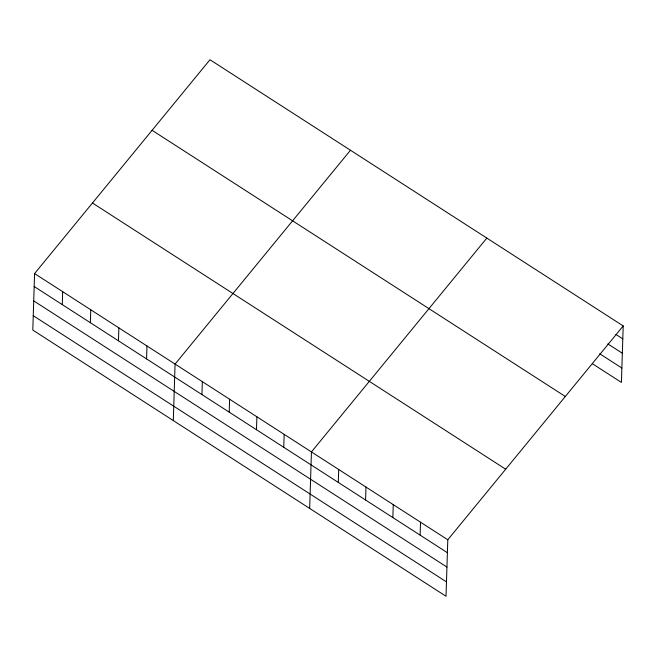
<?xml version="1.0" encoding="UTF-8"?>
<svg xmlns="http://www.w3.org/2000/svg" width="656" height="656" viewBox="0 0 656 656"><rect width="100%" height="100%" fill="white"/><g stroke="black" fill="none" stroke-linecap="round" stroke-linejoin="round"><path stroke-width="0.98" d="M34.579 273.577L32.8 330.066L446.023 596.263L447.802 539.773L623.2 325.934L209.977 59.737L34.579 273.577L447.802 539.773M62.271 304.605L62.673 291.682M90.364 322.711L90.774 309.78M118.465 340.808L118.875 327.885M146.567 358.914L146.969 345.983M173.299 420.578L175.07 364.088L350.476 150.24M201.941 394.584L202.343 381.653M229.206 412.148L229.616 399.225M256.48 429.721L256.89 416.79M283.753 447.294L284.163 434.362M309.657 508.425L311.436 451.927L486.834 238.087M338.299 482.431L338.709 469.499M365.572 499.995L365.982 487.064M392.846 517.568L393.256 504.636M420.119 535.132L420.529 522.209M623.2 325.934L621.421 382.423L592.45 363.752M615.976 334.47L622.79 338.857M607.85 343.9L622.339 353.231M599.715 353.773L621.88 368.049M152.094 130.306L565.316 396.495M92.455 203.007L505.678 469.204M34.169 286.508L447.392 552.705M33.718 300.883L446.941 567.079M33.251 315.692L446.474 581.888"/></g></svg>
